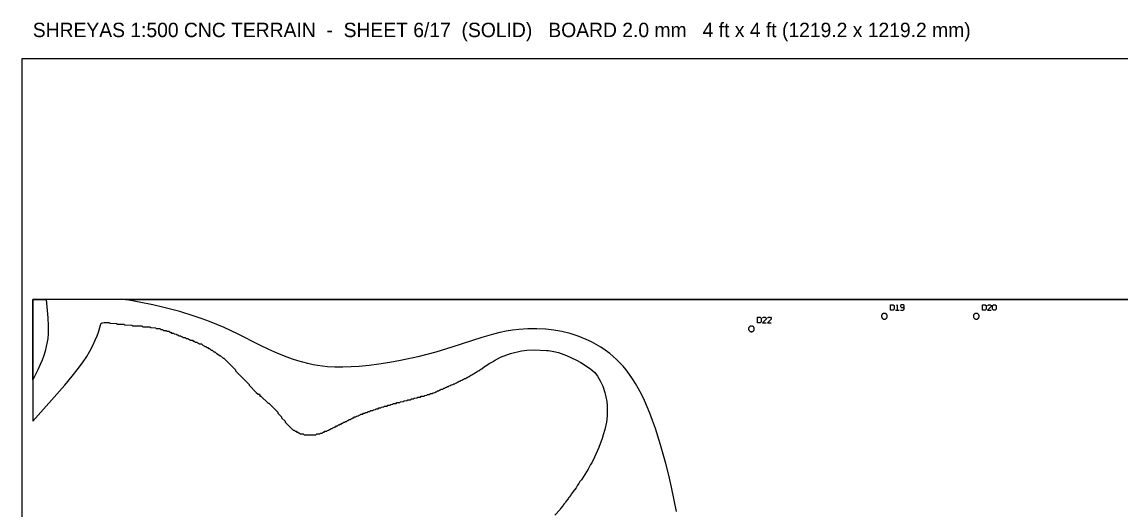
# Model space of a CAD drawing. Header units: millimetres. Extents: x 0 to 1219, y 0 to 1240.
# Drawn here: x 0 to 610, y 969 to 1240 of the extents above; entities that cross this region are included whole.
import ezdxf

# ---------------------------------------------------------------- set-up
doc = ezdxf.new("R2010")
doc.units = ezdxf.units.MM
for name, color, linetype in [('CUT_DOWEL_3.2', 2, 'Continuous'), ('CUT_OUTER', 1, 'Continuous'), ('ENGRAVE_NEXT', 3, 'Continuous'), ('ENGRAVE_TEXT', 2, 'Continuous'), ('NOTES', 7, 'Continuous'), ('SHEET_EDGE', 7, 'Continuous')]:
    doc.layers.add(name, color=color, linetype=linetype)

msp = doc.modelspace()

# ---------------------------------------------------------------- linework, layer by layer
at = {"layer": 'CUT_DOWEL_3.2'}
for points in [[(479.92, 1076.3), (479.9, 1076.51), (479.86, 1076.71), (479.8, 1076.91), (479.7, 1077.1), (479.59, 1077.27), (479.45, 1077.43), (479.29, 1077.57), (479.12, 1077.69), (478.93, 1077.78), (478.73, 1077.85), (478.53, 1077.89), (478.32, 1077.9), (478.11, 1077.89), (477.9, 1077.85), (477.71, 1077.78), (477.52, 1077.69), (477.34, 1077.57), (477.19, 1077.43), (477.05, 1077.27), (476.93, 1077.1), (476.84, 1076.91), (476.77, 1076.71), (476.73, 1076.51), (476.72, 1076.3), (476.73, 1076.09), (476.77, 1075.89), (476.84, 1075.69), (476.93, 1075.5), (477.05, 1075.33), (477.19, 1075.17), (477.34, 1075.03), (477.52, 1074.91), (477.71, 1074.82), (477.9, 1074.75), (478.11, 1074.71), (478.32, 1074.7), (478.53, 1074.71), (478.73, 1074.75), (478.93, 1074.82), (479.12, 1074.91), (479.29, 1075.03), (479.45, 1075.17), (479.59, 1075.33), (479.7, 1075.5), (479.8, 1075.69), (479.86, 1075.89), (479.9, 1076.09), (479.92, 1076.3)], [(530.92, 1076.3), (530.9, 1076.51), (530.86, 1076.71), (530.8, 1076.91), (530.7, 1077.1), (530.59, 1077.27), (530.45, 1077.43), (530.29, 1077.57), (530.12, 1077.69), (529.93, 1077.78), (529.73, 1077.85), (529.53, 1077.89), (529.32, 1077.9), (529.11, 1077.89), (528.9, 1077.85), (528.71, 1077.78), (528.52, 1077.69), (528.34, 1077.57), (528.19, 1077.43), (528.05, 1077.27), (527.93, 1077.1), (527.84, 1076.91), (527.77, 1076.71), (527.73, 1076.51), (527.72, 1076.3), (527.73, 1076.09), (527.77, 1075.89), (527.84, 1075.69), (527.93, 1075.5), (528.05, 1075.33), (528.19, 1075.17), (528.34, 1075.03), (528.52, 1074.91), (528.71, 1074.82), (528.9, 1074.75), (529.11, 1074.71), (529.32, 1074.7), (529.53, 1074.71), (529.73, 1074.75), (529.93, 1074.82), (530.12, 1074.91), (530.29, 1075.03), (530.45, 1075.17), (530.59, 1075.33), (530.7, 1075.5), (530.8, 1075.69), (530.86, 1075.89), (530.9, 1076.09), (530.92, 1076.3)], [(406.2, 1069.29), (406.19, 1069.5), (406.15, 1069.7), (406.08, 1069.9), (405.99, 1070.09), (405.87, 1070.26), (405.73, 1070.42), (405.58, 1070.56), (405.4, 1070.67), (405.22, 1070.76), (405.02, 1070.83), (404.81, 1070.87), (404.6, 1070.89), (404.39, 1070.87), (404.19, 1070.83), (403.99, 1070.76), (403.8, 1070.67), (403.63, 1070.56), (403.47, 1070.42), (403.33, 1070.26), (403.22, 1070.09), (403.13, 1069.9), (403.06, 1069.7), (403.02, 1069.5), (403, 1069.29), (403.02, 1069.08), (403.06, 1068.87), (403.13, 1068.67), (403.22, 1068.49), (403.33, 1068.31), (403.47, 1068.15), (403.63, 1068.02), (403.8, 1067.9), (403.99, 1067.81), (404.19, 1067.74), (404.39, 1067.7), (404.6, 1067.69), (404.81, 1067.7), (405.02, 1067.74), (405.22, 1067.81), (405.4, 1067.9), (405.58, 1068.02), (405.73, 1068.15), (405.87, 1068.31), (405.99, 1068.49), (406.08, 1068.67), (406.15, 1068.87), (406.19, 1069.08), (406.2, 1069.29)]]:
    msp.add_lwpolyline(points, close=True, dxfattribs=at)
at = {"layer": 'CUT_OUTER'}
msp.add_lwpolyline([(1205.5, 1085.5), (6, 1085.5), (6, 1018.08), (23.71, 1038), (27.9, 1043), (31.41, 1047.5), (33.91, 1051), (35.88, 1054), (37.67, 1057), (39.27, 1060), (40.67, 1063), (41.67, 1065.5), (42.36, 1067.5), (43.5, 1071.35), (43.81, 1072), (44, 1072.28), (44.5, 1072.55), (45.5, 1072.73), (47, 1072.81), (48.5, 1072.75), (48.75, 1072.5), (49, 1072.4), (52.5, 1072.35), (53, 1071.93), (56.5, 1071.88), (57, 1071.45), (61, 1071.4), (61.5, 1070.96), (66.5, 1070.91), (67, 1070.46), (71, 1070.41), (71.5, 1069.96), (74, 1069.92), (74.5, 1069.46), (76.5, 1069.42), (77, 1068.96), (78, 1068.93), (78.5, 1068.46), (80, 1068.42), (80.5, 1067.96), (81.5, 1067.92), (81.92, 1067.5), (82.5, 1067.44), (83, 1066.97), (84, 1066.93), (84.5, 1066.47), (85.5, 1066.43), (85.93, 1066), (86.5, 1065.94), (87, 1065.47), (88, 1065.44), (88.43, 1065), (89, 1064.94), (89.5, 1064.47), (90.5, 1064.44), (91, 1063.97), (92, 1063.94), (92.43, 1063.5), (93, 1063.45), (93.5, 1062.97), (94.5, 1062.94), (94.94, 1062.5), (95.5, 1062.45), (96, 1061.97), (97, 1061.94), (97.44, 1061.5), (98, 1061.44), (98.5, 1060.97), (99.5, 1060.93), (100.5, 1059.97), (101, 1059.95), (101.5, 1059.47), (102, 1059.45), (102.5, 1058.97), (103, 1058.95), (103.5, 1058.47), (104, 1058.44), (104.95, 1057.5), (105.5, 1057.44), (106.5, 1056.47), (107, 1056.45), (108, 1055.47), (108.5, 1055.45), (109.5, 1054.47), (110, 1054.45), (111.5, 1052.97), (112, 1052.95), (118.45, 1046.5), (118.5, 1045.97), (125.96, 1038.5), (126, 1037.98), (129.97, 1034), (131, 1032.98), (131.5, 1032.96), (131.96, 1032.5), (131.98, 1032), (132.5, 1031.97), (136.47, 1028), (137, 1027.97), (141.96, 1023), (141.98, 1022.5), (143.97, 1020.5), (144, 1019.98), (145.97, 1018), (146, 1017.48), (150.48, 1013), (151, 1012.98), (151.5, 1012.49), (152, 1012.48), (152.5, 1011.99), (153, 1011.98), (153.5, 1011.49), (154, 1011.48), (154.5, 1010.99), (156, 1010.98), (156.5, 1010.49), (163, 1010.49), (163.5, 1010.97), (165, 1010.98), (165.5, 1011.47), (166.5, 1011.48), (167, 1011.97), (167.54, 1012), (168, 1012.46), (169, 1012.48), (169.5, 1012.96), (170, 1012.98), (170.5, 1013.46), (171, 1013.48), (171.5, 1013.96), (172, 1013.97), (172.5, 1014.45), (173, 1014.47), (173.5, 1014.95), (174, 1014.97), (174.5, 1015.45), (175, 1015.47), (175.5, 1015.95), (176, 1015.97), (176.5, 1016.45), (177, 1016.47), (177.5, 1016.95), (178, 1016.97), (178.5, 1017.44), (179, 1017.47), (179.5, 1017.94), (180, 1017.96), (180.5, 1018.44), (181, 1018.46), (181.5, 1018.94), (182, 1018.96), (182.5, 1019.44), (183, 1019.46), (183.5, 1019.93), (184, 1019.96), (184.5, 1020.43), (185.08, 1020.5), (185.5, 1020.92), (186.5, 1020.96), (187, 1021.43), (187.58, 1021.5), (188, 1021.92), (189, 1021.96), (189.5, 1022.43), (190.09, 1022.5), (190.5, 1022.91), (191.5, 1022.96), (192, 1023.42), (193, 1023.46), (193.5, 1023.91), (194.5, 1023.96), (195, 1024.41), (196, 1024.45), (196.5, 1024.91), (197.5, 1024.95), (198, 1025.41), (199, 1025.45), (199.5, 1025.9), (200.5, 1025.95), (201, 1026.4), (202.5, 1026.45), (203, 1026.9), (204, 1026.95), (204.5, 1027.4), (205.5, 1027.44), (206, 1027.89), (207.5, 1027.95), (208, 1028.39), (209.5, 1028.44), (210, 1028.88), (211.5, 1028.94), (212, 1029.38), (213.5, 1029.44), (214, 1029.88), (215.5, 1029.94), (216, 1030.38), (217, 1030.43), (217.5, 1030.86), (219, 1030.93), (219.5, 1031.36), (221, 1031.43), (221.5, 1031.86), (223, 1031.93), (223.5, 1032.36), (224.5, 1032.42), (225, 1032.85), (226, 1032.92), (226.5, 1033.34), (227.5, 1033.42), (228, 1033.84), (229, 1033.91), (229.5, 1034.34), (230, 1034.4), (230.5, 1034.83), (231, 1034.89), (231.5, 1035.31), (232, 1035.38), (232.5, 1035.79), (233.5, 1035.89), (234, 1036.31), (234.5, 1036.38), (235, 1036.79), (235.5, 1036.87), (236, 1037.28), (236.5, 1037.36), (237, 1037.76), (237.5, 1037.85), (238, 1038.23), (239, 1038.37), (239.5, 1038.76), (240, 1038.85), (240.5, 1039.24), (241, 1039.34), (241.5, 1039.73), (242, 1039.83), (242.5, 1040.21), (243, 1040.32), (243.5, 1040.7), (244, 1040.81), (244.5, 1041.19), (245, 1041.31), (245.5, 1041.68), (246, 1041.8), (246.5, 1042.17), (247, 1042.29), (247.5, 1042.66), (248, 1042.79), (249, 1043.59), (249.5, 1043.75), (250, 1044.11), (250.5, 1044.26), (251.5, 1045.04), (252, 1045.23), (253, 1046), (253.5, 1046.2), (254.5, 1046.96), (255, 1047.18), (256.5, 1048.38), (257, 1048.61), (259.5, 1050.28), (261, 1051.05), (262, 1051.71), (265.5, 1053.59), (271, 1055.64), (277, 1057.02), (280, 1057.49), (284, 1057.57), (291, 1057.35), (292, 1057.25), (295, 1056.72), (297.5, 1056.1), (302, 1054.53), (307.5, 1051.99), (310, 1050.63), (312.62, 1049), (315.45, 1047), (316.64, 1046), (317.66, 1045), (319.25, 1043), (320.76, 1040.5), (322.12, 1037.5), (323.28, 1034), (323.86, 1031.5), (324.31, 1029), (324.56, 1026.5), (324.65, 1023), (324.58, 1021), (324.14, 1017.5), (323.3, 1013.5), (322.44, 1010.5), (321.79, 1008.5), (319.92, 1003.5), (317.57, 998), (316.05, 995), (315.43, 994), (314.63, 992.5), (313.98, 991.5), (313.18, 990), (310.28, 985.5), (309.45, 984.5), (308.85, 983.5), (308.12, 982.5), (307.33, 981), (305.65, 979), (305.42, 978.5), (304.65, 977.5), (304.42, 977), (303.5, 975.94), (303.18, 975.5), (302.95, 975), (301.69, 973.5), (301.47, 973), (300.5, 971.9), (300.21, 971.5), (299.99, 971), (298.71, 969.5), (298.49, 969), (295.5, 965.83)], dxfattribs=at)
at = {"layer": 'ENGRAVE_NEXT'}
msp.add_lwpolyline([(13.35, 1085.5), (14.33, 1075.5), (14.58, 1071), (14.58, 1068.5), (14.48, 1066.5), (14.25, 1064), (13.95, 1062), (13.46, 1059.5), (12.83, 1057), (12.06, 1054.5), (11.17, 1052), (10.17, 1049.5), (8.83, 1046.5), (6, 1040.91), (6, 1085.5), (13.35, 1085.5)], close=True, dxfattribs=at)
msp.add_lwpolyline([(363.13, 968), (360.27, 981.5), (358.75, 988), (357.13, 994.5), (354.23, 1005), (351.39, 1014), (349.8, 1018.5), (348.28, 1022.5), (346.84, 1026), (345.28, 1029.5), (343.57, 1033), (341.99, 1036), (340.25, 1039), (338.68, 1041.5), (336.97, 1044), (335.08, 1046.5), (333.44, 1048.5), (331.63, 1050.5), (329.64, 1052.5), (327.99, 1054), (326, 1055.66), (323.5, 1057.51), (321, 1059.16), (318.5, 1060.63), (315.91, 1062), (313, 1063.37), (308.5, 1065.19), (304, 1066.65), (299.5, 1067.79), (295, 1068.61), (290.5, 1069.13), (285.5, 1069.39), (280.5, 1069.34), (275.5, 1068.98), (272, 1068.54), (268.5, 1067.95), (265, 1067.22), (261.5, 1066.36), (255.04, 1064.5), (238.5, 1059.14), (229.5, 1056.44), (224.5, 1055.09), (219.5, 1053.85), (210, 1051.8), (204, 1050.7), (198, 1049.75), (192.5, 1049.02), (187, 1048.45), (182.5, 1048.14), (178, 1048), (173.5, 1048.05), (169.5, 1048.29), (164, 1048.94), (161.5, 1049.38), (158.5, 1050.01), (153, 1051.49), (150, 1052.47), (147, 1053.55), (142, 1055.58), (137, 1057.84), (132, 1060.27), (119.58, 1066.5), (112.1, 1070), (108, 1071.76), (104, 1073.36), (100, 1074.86), (95.5, 1076.41), (87.5, 1078.9), (79.5, 1081), (72.5, 1082.54), (57.42, 1085.5), (1205.5, 1085.5)], dxfattribs=at)
at = {"layer": 'ENGRAVE_TEXT'}
for points in [[(481.72, 1079.7), (481.72, 1082.7), (483.22, 1082.7), (483.72, 1082.2), (483.72, 1080.2), (483.22, 1079.7), (481.72, 1079.7)], [(484.52, 1079.7), (486.52, 1079.7)], [(485.02, 1082.2), (485.52, 1082.7), (485.52, 1079.7)], [(487.32, 1079.7), (488.82, 1079.7), (489.32, 1080.2), (489.32, 1082.2), (488.82, 1082.7), (487.82, 1082.7), (487.32, 1082.2), (487.32, 1081.7), (487.82, 1081.2), (488.82, 1081.2), (489.32, 1081.7)], [(532.72, 1079.7), (532.72, 1082.7), (534.22, 1082.7), (534.72, 1082.2), (534.72, 1080.2), (534.22, 1079.7), (532.72, 1079.7)], [(535.52, 1082.2), (536.02, 1082.7), (537.02, 1082.7), (537.52, 1082.2), (537.52, 1081.7), (535.52, 1079.7), (537.52, 1079.7)], [(538.32, 1080.2), (538.32, 1082.2), (538.82, 1082.7), (539.82, 1082.7), (540.32, 1082.2), (540.32, 1080.2), (539.82, 1079.7), (538.82, 1079.7), (538.32, 1080.2)], [(408, 1072.69), (408, 1075.69), (409.5, 1075.69), (410, 1075.19), (410, 1073.19), (409.5, 1072.69), (408, 1072.69)], [(410.8, 1075.19), (411.3, 1075.69), (412.3, 1075.69), (412.8, 1075.19), (412.8, 1074.69), (410.8, 1072.69), (412.8, 1072.69)], [(413.6, 1075.19), (414.1, 1075.69), (415.1, 1075.69), (415.6, 1075.19), (415.6, 1074.69), (413.6, 1072.69), (415.6, 1072.69)]]:
    msp.add_lwpolyline(points, dxfattribs=at)
at = {"layer": 'SHEET_EDGE'}
msp.add_lwpolyline([(0, 0), (1219.2, 0), (1219.2, 1219.2), (0, 1219.2)], close=True, dxfattribs=at)

# ---------------------------------------------------------------- texts
at = {"layer": 'NOTES'}
msp.add_text('SHREYAS 1:500 CNC TERRAIN  -  SHEET 6/17  (SOLID)   BOARD 2.0 mm   4 ft x 4 ft (1219.2 x 1219.2 mm)', height=8, dxfattribs=at).set_placement((6, 1231.2))

doc.saveas('drawing.dxf')
